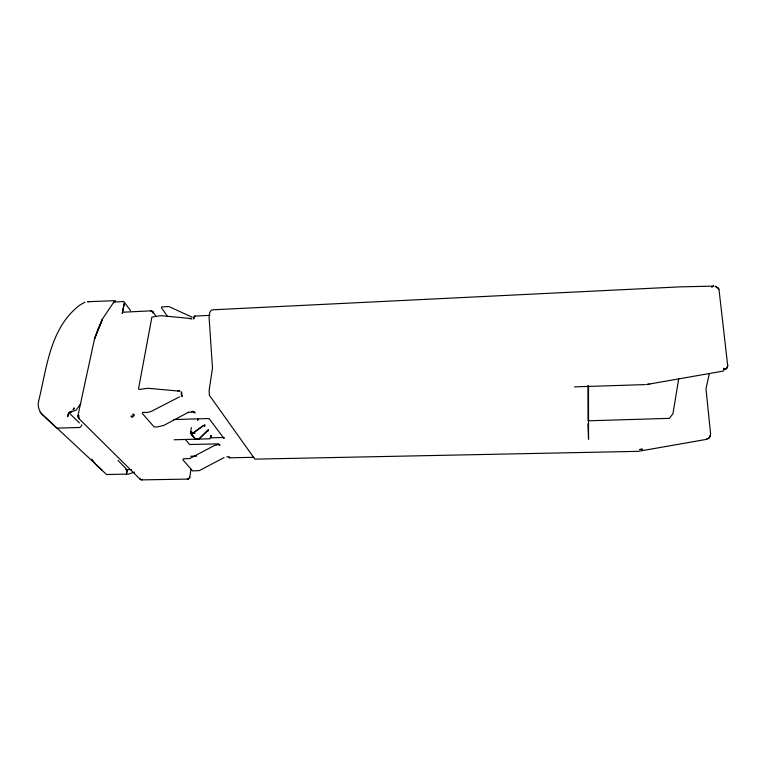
<?xml version="1.0" encoding="UTF-8"?>
<svg xmlns="http://www.w3.org/2000/svg" width="766" height="766" viewBox="0 0 766 766"><rect width="100%" height="100%" fill="white"/><g stroke="black" fill="none" stroke-linecap="round" stroke-linejoin="round"><path stroke-width="1.15" d="M77.902 415.775L77.845 416.359L78.151 415.536A1.858 0.718 10.4 0 1 78.936 415.373A2.384 1.13 88.8 0 0 79.52 418.562A1.838 1.446 -39 0 1 78.17 417.288L78.065 416.206A1.858 0.718 10.4 0 1 77.902 415.775L94.639 338.361L102.376 319.125L113.818 302.091L123.623 301.536L122.617 301.335M127.146 469.893L126.907 471.913L127.146 469.893L118.031 460.423M229.235 456.593L229.101 457.57A3.179 1.053 89.4 0 0 229.905 457.608M189.757 477.362L191.021 469.156M190.485 432.397L191.376 427.562M182.27 395.582L182.097 396.644A3.591 1.35 88.1 0 1 181.37 391.809L181.781 392.355A2.394 0.9 88.1 0 0 181.896 394.749M678.695 378.844L672.979 413.621L669.398 418.351L588.068 420.812L588.001 385.7M68.136 414.578L67.667 416.704L68.346 413.41M113.713 302.244L113.808 302.723L114.948 301.727M709.278 373.712L705.984 388.793L710.618 433.929M208.323 430.147L207.998 430.894L208.476 429.688M81.828 424.785L80.851 426.739L79.549 427.514L56.77 428.117M80.794 403.605L76.035 410.174L70.041 412.28L71.918 411.227L69.524 412.874L71.324 411.323L69.007 413.468M205.93 432.369L199.323 438.487C195.866 441.848 191.644 435.174 190.581 432.685A1.724 0.68 8 0 1 191.241 431.967L191.548 432.579L191.893 431.938L191.931 433.441L190.59 433.068L195.253 438.889L190.925 433.537M206.159 432.11L208.371 430.358L207.873 430.894L207.902 429.965L199.055 439.081L199.543 438.851L196.862 439.368A1.12 0.565 84.3 0 0 197.36 438.698L195.024 438.612M224.093 457.57L199.428 470.583L192.62 470.927L182.921 459.849L183.17 458.853L189.719 458.537L214.777 445.324L219.861 444.414L219.718 445.4L218.511 443.84L189.575 444.519L185.343 439.445M188.608 412.213L163.665 425.465L156.973 427.016L154.043 426.844L142.352 413.477L142.639 412.395L147.704 412.472L151.812 411.122L179.771 396.721M134.5 472.105L128.631 474.097L106.57 474.508M713.644 286.111L711.786 286.953L713.644 286.111L679.777 286.877L213.714 309.751C209.357 309.225 209.329 314.558 209.108 317.507L212.488 368.111L209.128 390.43L209.357 395.246L254.896 459.131L638.25 451.346L706.558 439.349M84.959 302.206L80.277 304.763C50.144 327.283 46.985 366.971 38.75 400.637C37.151 406.267 39.286 412.242 43.71 415.938M69.62 411.993L70.539 411.735M210.037 438.784L174.093 439.78M649.654 384.139L646.743 384.513L723.334 371.07M123.077 312.212L150.854 310.843M194.545 316.099L209.807 315.362M574.605 386.868L645.269 384.589M191.471 411.438L193.463 411.371L194.832 413.152L194.995 412.118L187.929 412.319M173.547 419.548L209.032 418.542L224.026 438.497L224.17 437.491L210.037 437.836M190.744 456.249L196.632 456.124M226.707 456.862L228.527 456.823M229.647 457.809L253.862 457.312M125.567 469.673L131.436 469.568M141.499 479.889L187.766 479.095M88.722 301.785L87.516 301.708L115.388 300.655M177.999 391.024L177.904 390.488A6.138 2.633 9 0 0 179.55 390.545L179.962 391.091A7.363 3.16 9 0 1 177.999 391.024L148.039 388.266L139.221 389.444L138.502 388.927L151.907 317.067L160.822 315.659L189.882 318.445A5.908 2.892 10 0 0 191.471 318.493L191.864 319.087M79.415 422.909L68.605 412.462M192.161 317.201L168.951 306.553L161.616 306.936L161.569 307.884L167.61 316.588M56.368 427.763L44.888 417.068M106.282 474.269L96.88 465.508M40.1 412.338L102.089 470.123M78.438 418.112L140.207 479.315M95.932 464.608L91.805 459.16M123.996 301.823L130.536 310.575M152.75 311.676L156.053 316.32M189.882 318.445L189.958 319.039M718.996 289.462L727.7 365.688L726.704 368.331L724.55 369.336L723.765 369.212L723.832 368.149L723.592 370.016A5.525 4.586 8.2 0 0 727.662 365.296L727.643 364.673M587.895 423.694L588.547 439.215L588.499 385.777M194.2 317.536A2.308 0.833 86.4 0 0 193.932 318.359L193.827 318.991L193.549 317.756A3.466 1.245 86.4 0 1 195.196 316.597M139.967 478.3A1.618 1.331 -41.1 0 0 141.183 479.736A2.107 0.871 -89.5 0 0 142.15 479.229M194.104 432.627L194.143 433.393L191.931 433.441L194.966 433.259L194.152 432.043L203.718 425.35L194.104 432.627M153.143 312.518L153.114 313.016L152.3 311.81C153.87 313.974 152.156 309.971 150.624 310.9A2.288 0.919 86 0 1 151.333 311.178A2.308 1.8 -31.8 0 1 153.143 312.518M126.677 471.827L126.495 473.876L126.677 471.827M197.848 418.686L197.638 420.199L197.848 418.686M210.976 435.576L210.841 437.195L210.976 435.576M204.79 424.91L204.522 426.557L204.79 424.91M124.341 303.145L122.282 313.294L124.341 303.145M706.836 438.966L708.866 438.305L710.417 434.743A4.826 4.146 11.8 0 1 706.836 438.966M133.753 414.904L132.087 416.963L131.072 416.235L131.733 415.995L131.264 416.704L132.087 416.963A2.461 1.982 -37.5 0 0 134.155 414.818A2.47 0.986 9.5 0 0 132.824 414.09L133.753 414.904M98.077 329.054L94.678 338.658L102.433 319.374L98.077 329.054M73.957 408.087L73.029 409.81L74.455 408.584L73.957 408.087M204.244 425.427L204.244 425.427M642.339 449.202L639.782 449.508L642.339 449.202M718.546 288.246L715.157 286.216L718.929 289.06L718.546 288.246M188.063 479.066L187.986 478.989A2.154 1.982 -37.8 0 0 189.614 477.572A2.145 0.766 7.5 0 0 189.662 476.959A2.154 1.819 -39.7 0 1 187.354 478.961A2.126 0.785 -89.9 0 0 187.957 478.951L188.063 479.066"/></g></svg>
